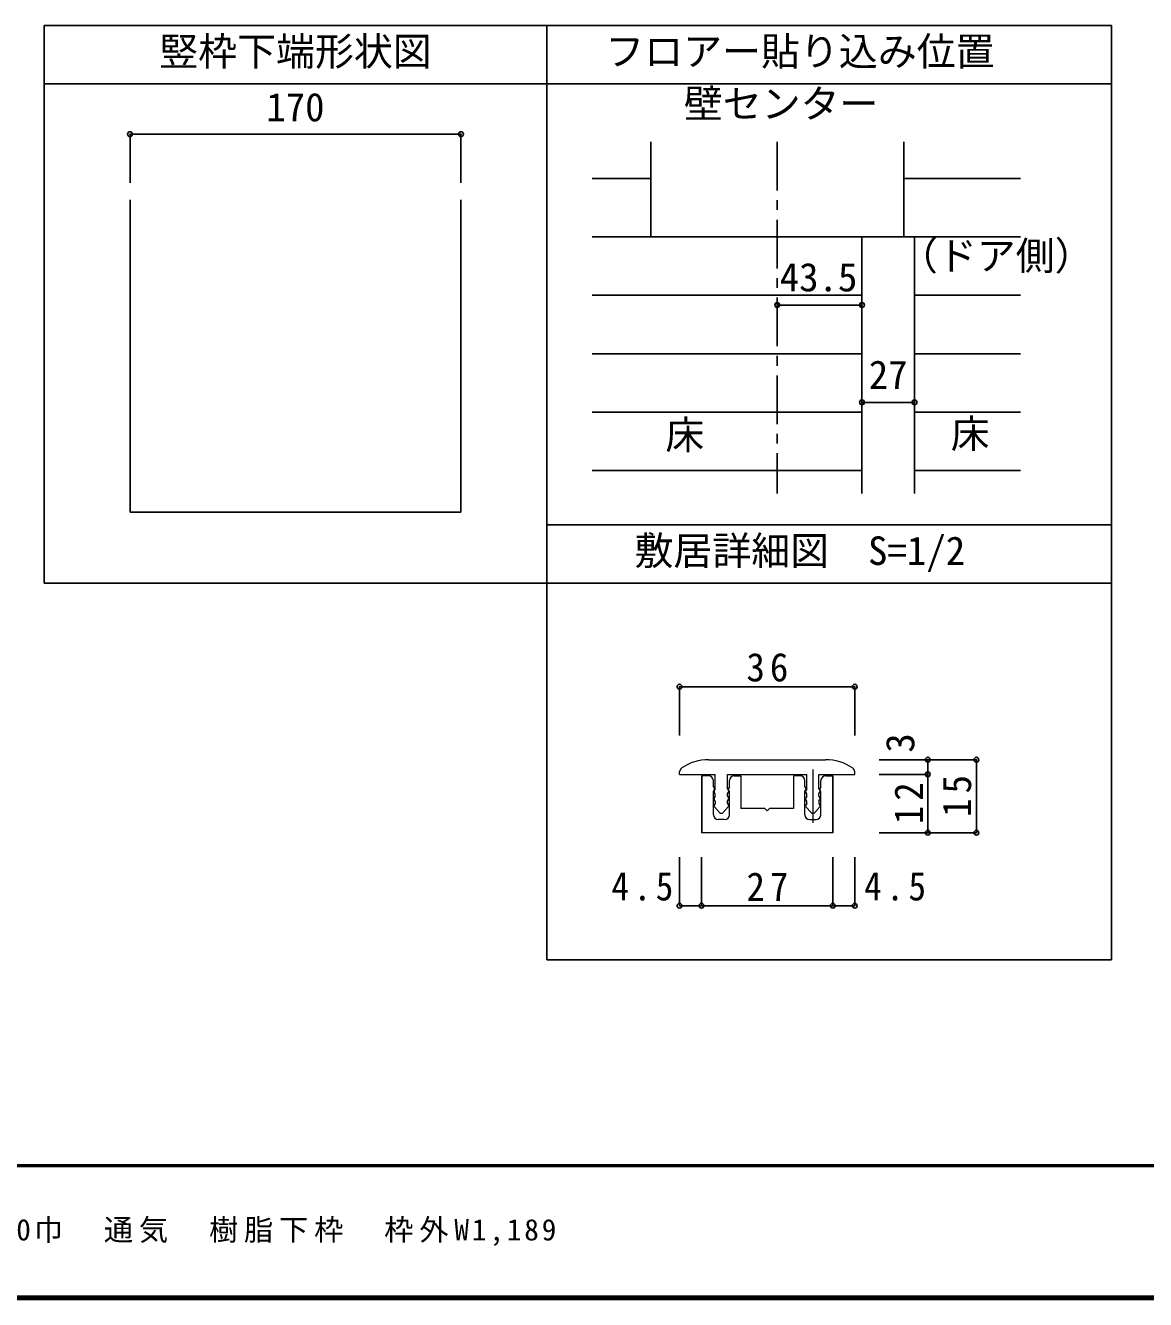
# Model space of a CAD drawing. Units: millimetres at full size, sheet at 1:5, with parts at other scales. Extents: x -973 to 977, y -718 to 696.
# Drawn here: x -591 to -16, y -701 to -46 of the extents above; entities that cross this region are included whole.
import ezdxf
from ezdxf.enums import TextEntityAlignment as Align

# ---------------------------------------------------------------- set-up
doc = ezdxf.new("R2010")
doc.units = ezdxf.units.MM
doc.header["$LTSCALE"] = 5
doc.header["$PDMODE"] = 32
doc.header["$PDSIZE"] = 2.5
doc.linetypes.add('CHAIN1', pattern=[8, 5, -1, 1, -1])
for name, color, linetype in [('0-1_通り芯', 4, 'CHAIN1'), ('0-3_仕上', 7, 'Continuous'), ('0-4_枠', 3, 'Continuous'), ('0-A_文字', 3, 'Continuous'), ('0-B_寸法', 7, 'Continuous'), ('0-D', 4, 'Continuous'), ('1-B_寸法', 7, 'Continuous'), ('F-1_通り芯', 6, 'Continuous'), ('F-A_文字', 7, 'Continuous')]:
    doc.layers.add(name, color=color, linetype=linetype)
doc.layers.add('1-7_金物', color=7, linetype='Continuous', lineweight=18)
doc.styles.add('ＭＳ ゴシック', font='')
doc.styles.get('ＭＳ ゴシック').set_extended_font_data('MS Gothic')

msp = doc.modelspace()

# ---------------------------------------------------------------- linework, layer by layer
at = {"layer": '0-1_通り芯'}
msp.add_line((-205.009, -106.111), (-205.009, -286.756), dxfattribs=at)
at = {"layer": '0-3_仕上'}
for p, q in [((-270.009, -106.111), (-270.009, -154.947)), ((-140.009, -106.111), (-140.009, -154.947)), ((-270.009, -154.947), (-134.509, -154.947))]:
    msp.add_line(p, q, dxfattribs=at)
at = {"layer": '0-4_枠'}
for p, q in [((-537.474, -135.856), (-537.474, -296.39)), ((-367.474, -135.856), (-367.474, -296.39)), ((-161.509, -286.756), (-161.509, -154.947)), ((-134.509, -154.947), (-161.509, -154.947)), ((-134.509, -154.947), (-134.509, -286.756))]:
    msp.add_line(p, q, dxfattribs=at)
at = {"layer": '0-A_文字'}
for p, q in [((-581.602, -332.859), (-581.602, -46.333)), ((-33.347, -46.333), (-33.347, -526.333)), ((-581.602, -76.333), (-323.347, -76.333)), ((-323.347, -76.333), (-33.347, -76.333)), ((-323.347, -302.859), (-33.347, -302.859)), ((-581.602, -332.859), (-323.347, -332.859)), ((-323.347, -332.859), (-33.347, -332.859)), ((-323.347, -526.333), (-33.347, -526.333))]:
    msp.add_line(p, q, dxfattribs=at)
for points in [[(-581.602, -46.333), (-323.347, -46.333), (-33.347, -46.333)], [(-323.347, -526.333), (-323.347, -332.859), (-323.347, -46.333)]]:
    msp.add_lwpolyline(points, dxfattribs=at)
at = {"layer": '0-B_寸法', "color": 4}
for p, q in [((-537.474, -102.184), (-537.474, -127.184)), ((-537.474, -102.184), (-367.474, -102.184)), ((-367.474, -102.184), (-367.474, -127.184)), ((-205.009, -189.947), (-161.509, -189.947)), ((-161.509, -239.947), (-134.509, -239.947))]:
    msp.add_line(p, q, dxfattribs=at)
at = {"layer": '0-B_寸法', "color": 3}
msp.add_line((-367.474, -296.39), (-537.474, -296.39), dxfattribs=at)
at = {"layer": '0-B_寸法'}
for p in [(-537.474, -102.184), (-367.474, -102.184), (-205.009, -189.947), (-161.509, -189.947), (-161.509, -239.947), (-134.509, -239.947)]:
    msp.add_point(p, dxfattribs=at)
at = {"layer": '0-D'}
for p, q in [((-270.009, -124.947), (-300.009, -124.947)), ((-140.009, -124.947), (-80.009, -124.947)), ((-270.009, -154.947), (-300.009, -154.947)), ((-134.509, -154.947), (-80.009, -154.947)), ((-161.509, -184.947), (-300.009, -184.947)), ((-134.509, -184.947), (-80.009, -184.947)), ((-161.509, -214.947), (-300.009, -214.947)), ((-134.509, -214.947), (-80.009, -214.947)), ((-161.509, -244.947), (-300.009, -244.947)), ((-134.509, -244.947), (-80.009, -244.947)), ((-161.509, -274.947), (-300.009, -274.947)), ((-134.509, -274.947), (-80.009, -274.947))]:
    msp.add_line(p, q, dxfattribs=at)
at = {"layer": '1-7_金物'}
for p, q in [((-240.206, -423.536), (-180.206, -423.536)), ((-255.207, -431.036), (-236.831, -431.036)), ((-255.206, -431.036), (-255.206, -429.828)), ((-243.956, -431.786), (-243.956, -461.036)), ((-240.331, -431.786), (-243.956, -431.786)), ((-243.706, -431.786), (-243.706, -461.036)), ((-236.831, -438.536), (-236.831, -431.036)), ((-230.581, -431.036), (-189.831, -431.036)), ((-230.581, -438.536), (-230.581, -431.036)), ((-227.081, -431.786), (-223.706, -431.786)), ((-223.706, -431.786), (-223.706, -448.536)), ((-196.706, -431.786), (-196.706, -448.536)), ((-193.331, -431.786), (-196.706, -431.786)), ((-189.832, -438.536), (-189.832, -431.036)), ((-183.581, -431.036), (-165.206, -431.036)), ((-183.581, -438.536), (-183.581, -431.036)), ((-176.706, -431.786), (-176.706, -461.036)), ((-165.206, -431.036), (-165.206, -429.828)), ((-237.831, -437.411), (-237.831, -434.286)), ((-237.831, -437.411), (-237.313, -438.276)), ((-229.581, -437.411), (-230.1, -438.276)), ((-229.581, -437.411), (-229.581, -434.286)), ((-190.831, -437.411), (-190.831, -434.286)), ((-190.831, -437.411), (-190.313, -438.276)), ((-182.581, -437.411), (-183.1, -438.276)), ((-182.581, -437.411), (-182.581, -434.286)), ((-237.831, -439.911), (-237.313, -439.047)), ((-237.831, -451.786), (-237.831, -439.911)), ((-236.831, -438.536), (-237.35, -439.401)), ((-236.831, -441.036), (-237.35, -440.172)), ((-236.831, -442.286), (-237.35, -443.151)), ((-236.831, -444.786), (-237.35, -443.922)), ((-236.831, -442.286), (-236.831, -441.036)), ((-236.831, -444.786), (-236.831, -446.036)), ((-230.581, -438.536), (-230.063, -439.401)), ((-230.581, -442.286), (-230.063, -443.151)), ((-230.581, -444.786), (-230.063, -443.922)), ((-230.581, -446.036), (-230.581, -444.786)), ((-229.581, -439.911), (-230.1, -439.047)), ((-229.581, -451.786), (-229.581, -439.911)), ((-190.831, -439.911), (-190.313, -439.047)), ((-190.831, -451.786), (-190.831, -439.911)), ((-189.832, -438.536), (-190.35, -439.401)), ((-189.832, -442.286), (-190.35, -443.151)), ((-189.832, -444.786), (-190.35, -443.922)), ((-189.832, -446.036), (-189.832, -444.786)), ((-183.581, -438.536), (-183.063, -439.401)), ((-183.581, -441.036), (-183.063, -440.172)), ((-183.581, -442.286), (-183.581, -441.036)), ((-183.581, -442.286), (-183.063, -443.151)), ((-183.581, -444.786), (-183.063, -443.922)), ((-183.581, -444.786), (-183.581, -446.036)), ((-182.581, -439.911), (-183.1, -439.047)), ((-182.581, -451.786), (-182.581, -439.911)), ((-236.831, -446.036), (-237.35, -446.901)), ((-234.623, -450.636), (-237.256, -447.796)), ((-232.79, -450.636), (-230.157, -447.796)), ((-230.581, -446.036), (-230.063, -446.901)), ((-211.456, -448.536), (-223.706, -448.536)), ((-210.206, -449.786), (-211.456, -448.536)), ((-210.206, -449.786), (-208.956, -448.536)), ((-196.706, -448.536), (-208.956, -448.536)), ((-189.832, -446.036), (-190.35, -446.901)), ((-187.623, -450.636), (-190.256, -447.796)), ((-185.79, -450.636), (-183.157, -447.796)), ((-183.581, -446.036), (-183.063, -446.901)), ((-232.081, -454.286), (-235.331, -454.286)), ((-188.331, -454.286), (-185.081, -454.286))]:
    msp.add_line(p, q, dxfattribs=at)
at = {"layer": '1-7_金物', "color": 4}
msp.add_line((-186.706, -428.536), (-186.706, -455.889), dxfattribs=at)
at = {"layer": '1-7_金物'}
for points in [[(-180.081, -431.786), (-176.456, -431.786), (-176.456, -461.036), (-243.956, -461.036)], [(-230.581, -442.286), (-230.581, -441.036), (-230.063, -440.172)], [(-189.832, -442.286), (-189.832, -441.036), (-190.35, -440.172)]]:
    msp.add_lwpolyline(points, dxfattribs=at)
for centre, radius, start, end in [((-240.206, -448.536), 25, 90, 123.74899), ((-180.206, -448.536), 25, 56.25101, 90), ((-252.706, -429.828), 2.5, 123.74899, 180), ((-240.331, -434.286), 2.5, 0, 90), ((-227.081, -434.286), 2.5, 90, 180), ((-193.331, -434.286), 2.5, 0, 90), ((-180.081, -434.286), 2.5, 90, 180), ((-167.706, -429.828), 2.5, 0, 56.25101), ((-237.956, -438.661), 0.75, 329.05368, 30.94635), ((-229.456, -438.661), 0.75, 149.05365, 210.94632), ((-190.956, -438.661), 0.75, 329.05368, 30.94635), ((-182.456, -438.661), 0.75, 149.05365, 210.94632), ((-236.706, -439.786), 0.75, 149.05365, 210.94635), ((-236.706, -443.536), 0.75, 149.05365, 210.94635), ((-230.706, -439.786), 0.75, 329.05365, 30.94632), ((-230.706, -443.536), 0.75, 329.05365, 30.94632), ((-189.706, -439.786), 0.75, 149.05366, 210.94634), ((-189.706, -443.536), 0.75, 149.05366, 210.94634), ((-183.706, -439.786), 0.75, 329.05365, 30.94635), ((-183.706, -443.536), 0.75, 329.05365, 30.94635), ((-236.706, -447.286), 0.75, 149.05362, 222.83826), ((-233.706, -449.786), 1.25, 222.83826, 317.16174), ((-230.706, -447.286), 0.75, 317.16174, 30.94632), ((-189.706, -447.286), 0.75, 149.0537, 222.83827), ((-186.706, -449.786), 1.25, 222.83827, 317.16174), ((-183.706, -447.286), 0.75, 317.16174, 30.94638), ((-235.331, -451.786), 2.5, 180, 270), ((-232.081, -451.786), 2.5, 270, 0), ((-188.331, -451.786), 2.5, 180, 270), ((-185.081, -451.786), 2.5, 270, 0)]:
    msp.add_arc(centre, radius, start, end, dxfattribs=at)
at = {"layer": '1-B_寸法', "color": 4}
for p, q in [((-255.207, -386.036), (-165.206, -386.036)), ((-255.207, -386.036), (-255.207, -411.036)), ((-165.206, -386.036), (-165.206, -411.036)), ((-102.706, -423.536), (-152.706, -423.536)), ((-127.706, -431.036), (-127.706, -423.536)), ((-102.706, -461.036), (-102.706, -423.536)), ((-127.706, -431.036), (-152.706, -431.036)), ((-127.706, -461.036), (-127.706, -431.036)), ((-102.706, -461.036), (-152.706, -461.036)), ((-255.206, -498.536), (-255.206, -473.536)), ((-243.956, -498.536), (-243.956, -473.536)), ((-176.456, -498.536), (-176.456, -473.536)), ((-165.206, -498.536), (-165.206, -473.536)), ((-255.206, -498.536), (-243.956, -498.536)), ((-243.956, -498.536), (-176.456, -498.536)), ((-176.456, -498.536), (-165.206, -498.536))]:
    msp.add_line(p, q, dxfattribs=at)
at = {"layer": '1-B_寸法'}
for p in [(-255.207, -386.036), (-165.206, -386.036), (-127.706, -423.536), (-102.706, -423.536), (-127.706, -431.036), (-127.706, -461.036), (-102.706, -461.036), (-255.206, -498.536), (-243.956, -498.536), (-176.456, -498.536), (-165.206, -498.536)]:
    msp.add_point(p, dxfattribs=at)
at = {"layer": 'F-1_通り芯'}
for p, q in [((976.653, -631.667), (-973.347, -631.667)), ((976.653, -632.5), (-973.347, -632.5)), ((976.653, -699.167), (-973.347, -699.167)), ((976.653, -700), (-973.347, -700)), ((976.653, -700.833), (-973.347, -700.833))]:
    msp.add_line(p, q, dxfattribs=at)

# ---------------------------------------------------------------- texts
at = {"layer": '0-A_文字', "color": 7, "style": 'ＭＳ ゴシック'}
for s, p in [('竪枠下端形状図', (-522.474, -71.333)), ('フロアー貼り込み位置', (-293.347, -71.333)), ('壁センター', (-253.01, -98.223)), ('（ドア側）', (-142.518, -176.345)), ('床', (-262.509, -268.383)), ('床', (-115.897, -267.793)), ('敷居詳細図\u3000S=1/2', (-278.347, -327.859))]:
    msp.add_text(s, height=14.66, dxfattribs=at).set_placement(p, align=Align.BOTTOM_LEFT)
at = {"layer": '0-B_寸法', "style": 'ＭＳ ゴシック'}
for s, p in [('170', (-467.474, -99.969)), ('43.5', (-203.759, -187.313)), ('27', (-158.009, -237.447))]:
    msp.add_text(s, height=14.66, dxfattribs=at).set_placement(p, align=Align.BOTTOM_LEFT)
at = {"layer": '1-B_寸法', "style": 'ＭＳ ゴシック'}
msp.add_text('3', height=14.66, rotation=90, dxfattribs=at).set_placement((-130.206, -419.904), align=Align.BOTTOM_LEFT)
at = {"layer": '1-B_寸法', "char_height": 14.66, "attachment_point": 7, "style": 'ＭＳ ゴシック'}
for s, insert in [('\\T1.27;\\W0.95;36', (-220.832, -383.536)), ('\\T1.27;\\W0.9;4.5', (-290.189, -496.036)), ('\\T1.27;\\W0.95;27', (-220.831, -496.036)), ('\\T1.27;\\W0.9;4.5', (-160.385, -496.036))]:
    msp.add_mtext(s, dxfattribs=dict(at, insert=insert))
at = {"layer": '1-B_寸法', "char_height": 14.66, "attachment_point": 7, "rotation": 90, "style": 'ＭＳ ゴシック'}
for s, insert in [('\\T1.27;\\W0.95;12', (-130.206, -456.661)), ('\\T1.27;\\W0.95;15', (-105.206, -452.911))]:
    msp.add_mtext(s, dxfattribs=dict(at, insert=insert))
at = {"layer": 'F-A_文字', "insert": (-847.938, -673.333), "char_height": 11, "attachment_point": 7, "style": 'ＭＳ ゴシック'}
msp.add_mtext('\\T1.2;ドレタス\u3000親子ドア\u3000固定枠170巾\u3000通気\u3000樹脂下枠\u3000枠外W1,189', dxfattribs=at)

doc.saveas('drawing.dxf')
